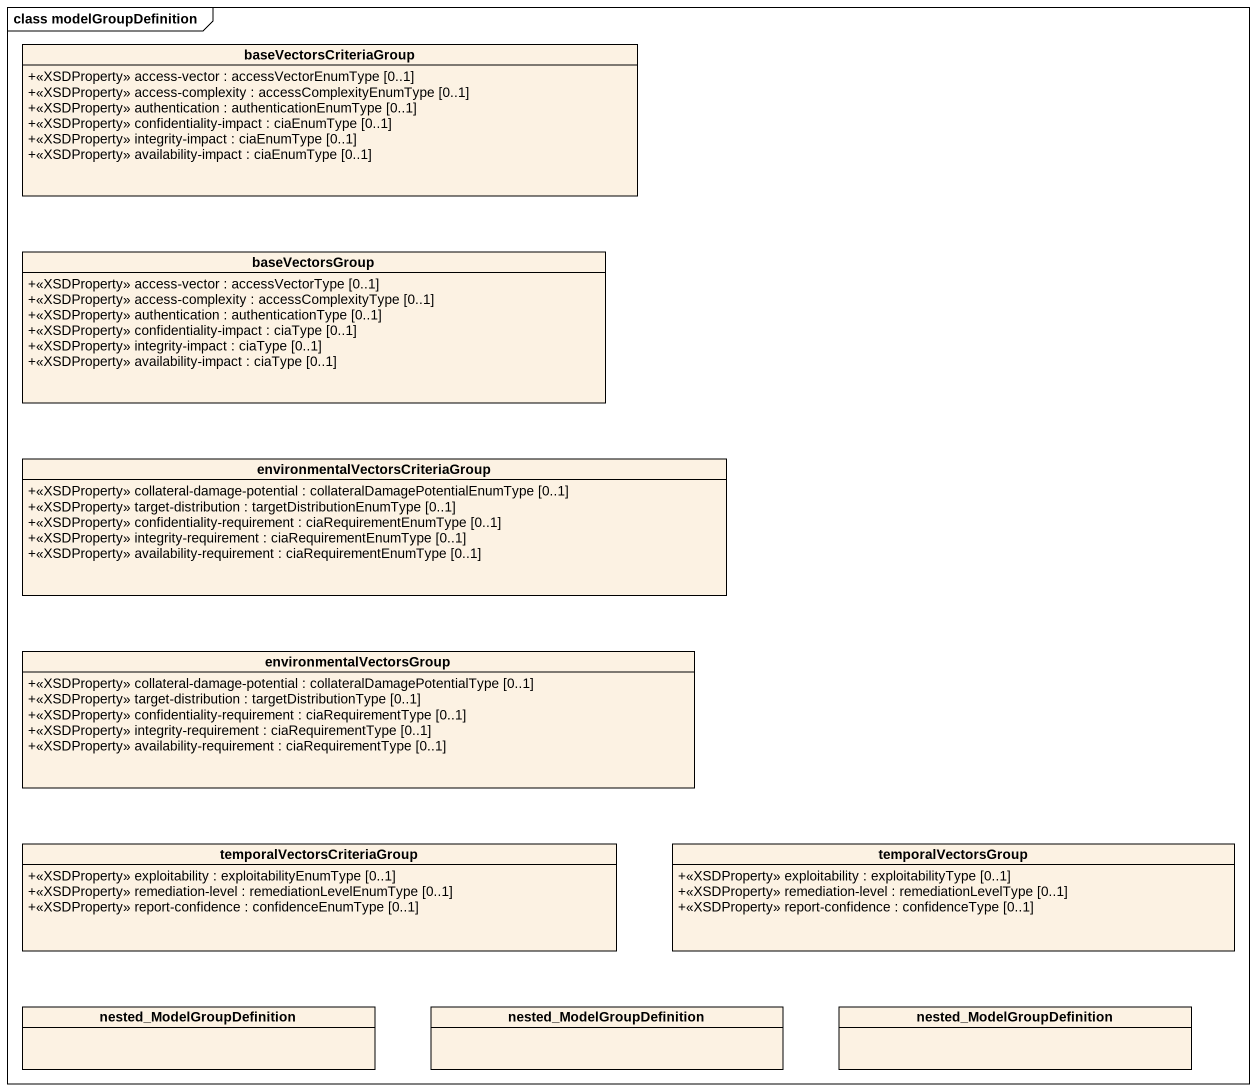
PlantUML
@startuml
mainframe class modelGroupDefinition
hide circle
hide empty members
skinparam classAttributeIconSize 0
class baseVectorsCriteriaGroup {
  +<<XSDProperty>> access-vector : accessVectorEnumType [0..1]
  +<<XSDProperty>> access-complexity : accessComplexityEnumType [0..1]
  +<<XSDProperty>> authentication : authenticationEnumType [0..1]
  +<<XSDProperty>> confidentiality-impact : ciaEnumType [0..1]
  +<<XSDProperty>> integrity-impact : ciaEnumType [0..1]
  +<<XSDProperty>> availability-impact : ciaEnumType [0..1]
}
class baseVectorsGroup {
  +<<XSDProperty>> access-vector : accessVectorType [0..1]
  +<<XSDProperty>> access-complexity : accessComplexityType [0..1]
  +<<XSDProperty>> authentication : authenticationType [0..1]
  +<<XSDProperty>> confidentiality-impact : ciaType [0..1]
  +<<XSDProperty>> integrity-impact : ciaType [0..1]
  +<<XSDProperty>> availability-impact : ciaType [0..1]
}
class "environmentalVectorsCriteriaGroup" as environmentalVectorsCriteria {
  +<<XSDProperty>> collateral-damage-potential : collateralDamagePotentialEnumType [0..1]
  +<<XSDProperty>> target-distribution : targetDistributionEnumType [0..1]
  +<<XSDProperty>> confidentiality-requirement : ciaRequirementEnumType [0..1]
  +<<XSDProperty>> integrity-requirement : ciaRequirementEnumType [0..1]
  +<<XSDProperty>> availability-requirement : ciaRequirementEnumType [0..1]
}
class environmentalVectorsGroup {
  +<<XSDProperty>> collateral-damage-potential : collateralDamagePotentialType [0..1]
  +<<XSDProperty>> target-distribution : targetDistributionType [0..1]
  +<<XSDProperty>> confidentiality-requirement : ciaRequirementType [0..1]
  +<<XSDProperty>> integrity-requirement : ciaRequirementType [0..1]
  +<<XSDProperty>> availability-requirement : ciaRequirementType [0..1]
}
class temporalVectorsCriteriaGroup {
  +<<XSDProperty>> exploitability : exploitabilityEnumType [0..1]
  +<<XSDProperty>> remediation-level : remediationLevelEnumType [0..1]
  +<<XSDProperty>> report-confidence : confidenceEnumType [0..1]
}
class temporalVectorsGroup {
  +<<XSDProperty>> exploitability : exploitabilityType [0..1]
  +<<XSDProperty>> remediation-level : remediationLevelType [0..1]
  +<<XSDProperty>> report-confidence : confidenceType [0..1]
}
class nested_ModelGroupDefinition
class "nested_ModelGroupDefinition" as nested_ModelGroupDefinition_2
class "nested_ModelGroupDefinition" as nested_ModelGroupDefinition_3
@enduml
